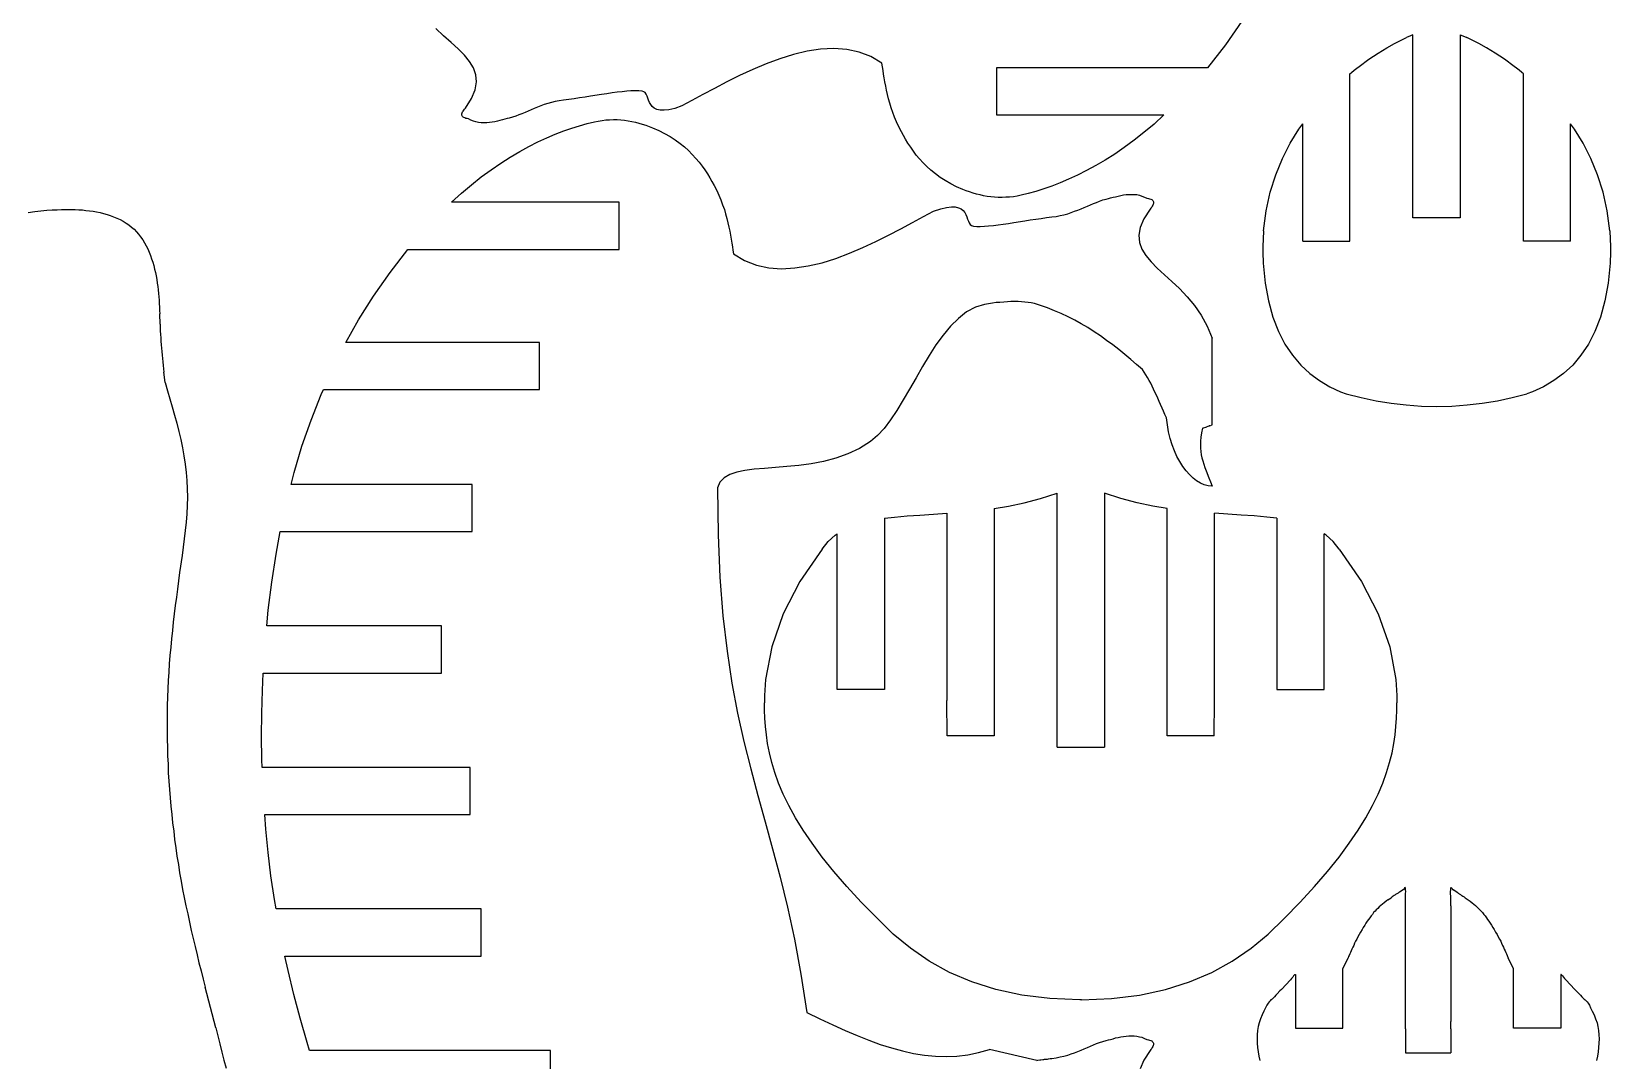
# Model space of a CAD drawing. Header units: inches. Extents: x -115 to 101, y -97 to 101.
# Drawn here: x -0.7 to 99.8, y -36.6 to 28.8 of the extents above; entities that cross this region are included whole.
import ezdxf

# ---------------------------------------------------------------- set-up
doc = ezdxf.new("R2010")
doc.units = ezdxf.units.IN
doc.header["$MEASUREMENT"] = 0

msp = doc.modelspace()

# ---------------------------------------------------------------- linework, layer by layer
for p, q in [((76.31, 29.48), (75.27, 27.99)), ((25.54, 28.56), (25.05, 29.02)), ((26.02, 28.13), (25.54, 28.56)), ((26.46, 27.72), (26.02, 28.13)), ((86.02, 28.06), (86.45, 28.28)), ((86.45, 28.28), (86.79, 28.44)), ((87.05, 28.56), (86.79, 28.44)), ((87.2, 28.62), (87.05, 28.56)), ((87.2, 16.98), (87.2, 28.62)), ((90.21, 28.62), (90.37, 28.56)), ((90.21, 28.62), (90.21, 16.98)), ((90.37, 28.56), (90.62, 28.44)), ((90.97, 28.28), (90.62, 28.44)), ((91.39, 28.06), (90.97, 28.28)), ((26.86, 27.32), (26.46, 27.72)), ((27.19, 26.92), (26.86, 27.32)), ((47.79, 27.36), (46.92, 27.09)), ((48.66, 27.57), (47.79, 27.36)), ((49.52, 27.7), (48.66, 27.57)), ((50.36, 27.75), (49.52, 27.7)), ((51.18, 27.69), (50.36, 27.75)), ((51.97, 27.52), (51.18, 27.69)), ((52.72, 27.23), (51.97, 27.52)), ((53.42, 26.81), (52.72, 27.23)), ((75.27, 27.99), (74.13, 26.52)), ((84.4, 27.06), (84.99, 27.45)), ((84.99, 27.45), (85.53, 27.78)), ((85.53, 27.78), (86.02, 28.06)), ((91.88, 27.78), (91.39, 28.06)), ((92.43, 27.45), (91.88, 27.78)), ((93.02, 27.06), (92.43, 27.45)), ((27.44, 26.51), (27.19, 26.92)), ((27.6, 26.08), (27.44, 26.51)), ((45.2, 26.41), (44.36, 26.03)), ((46.06, 26.77), (45.2, 26.41)), ((46.92, 27.09), (46.06, 26.77)), ((53.46, 26.58), (53.42, 26.81)), ((53.5, 26.35), (53.46, 26.58)), ((53.53, 26.11), (53.5, 26.35)), ((53.57, 25.87), (53.53, 26.11)), ((74.13, 26.52), (60.7, 26.52)), ((60.7, 26.52), (60.7, 23.52)), ((83.19, 26.14), (83.29, 26.22)), ((83.19, 15.5), (83.19, 26.14)), ((83.29, 26.22), (83.46, 26.36)), ((83.46, 26.36), (83.63, 26.5)), ((83.63, 26.5), (83.77, 26.61)), ((83.77, 26.61), (84.4, 27.06)), ((93.64, 26.61), (93.02, 27.06)), ((93.78, 26.5), (93.64, 26.61)), ((93.96, 26.36), (93.78, 26.5)), ((94.12, 26.22), (93.96, 26.36)), ((94.23, 26.14), (94.12, 26.22)), ((94.23, 15.5), (94.23, 26.14)), ((27.32, 24.57), (27.55, 25.12)), ((27.55, 25.12), (27.64, 25.62)), ((27.64, 25.62), (27.6, 26.08)), ((42.77, 25.21), (42.03, 24.82)), ((43.55, 25.62), (42.77, 25.21)), ((44.36, 26.03), (43.55, 25.62)), ((53.61, 25.62), (53.57, 25.87)), ((53.66, 25.36), (53.61, 25.62)), ((53.71, 25.1), (53.66, 25.36)), ((26.93, 23.96), (27.32, 24.57)), ((31.94, 24.18), (31.73, 24.1)), ((32.16, 24.25), (31.94, 24.18)), ((32.4, 24.31), (32.16, 24.25)), ((32.64, 24.37), (32.4, 24.31)), ((32.89, 24.42), (32.64, 24.37)), ((33.16, 24.46), (32.89, 24.42)), ((33.5, 24.5), (33.16, 24.46)), ((33.84, 24.55), (33.5, 24.5)), ((34.19, 24.6), (33.84, 24.55)), ((34.54, 24.65), (34.19, 24.6)), ((34.89, 24.71), (34.54, 24.65)), ((35.59, 24.82), (34.89, 24.71)), ((35.93, 24.87), (35.59, 24.82)), ((36.27, 24.92), (35.93, 24.87)), ((36.59, 24.96), (36.27, 24.92)), ((36.9, 25), (36.59, 24.96)), ((37.19, 25.03), (36.9, 25)), ((37.46, 25.05), (37.19, 25.03)), ((37.72, 25.06), (37.46, 25.05)), ((37.96, 25.06), (37.72, 25.06)), ((38.17, 25.04), (37.96, 25.06)), ((38.28, 25), (38.17, 25.04)), ((38.36, 24.94), (38.28, 25)), ((38.43, 24.84), (38.36, 24.94)), ((38.48, 24.72), (38.43, 24.84)), ((38.53, 24.59), (38.48, 24.72)), ((38.58, 24.45), (38.53, 24.59)), ((38.64, 24.31), (38.58, 24.45)), ((38.72, 24.18), (38.64, 24.31)), ((38.81, 24.05), (38.72, 24.18)), ((41.33, 24.44), (40.69, 24.09)), ((42.03, 24.82), (41.33, 24.44)), ((53.77, 24.83), (53.71, 25.1)), ((53.84, 24.55), (53.77, 24.83)), ((53.92, 24.27), (53.84, 24.55)), ((54.01, 23.98), (53.92, 24.27)), ((26.71, 23.6), (26.73, 23.65)), ((26.71, 23.55), (26.71, 23.6)), ((26.71, 23.5), (26.71, 23.55)), ((26.72, 23.46), (26.71, 23.5)), ((26.74, 23.42), (26.72, 23.46)), ((26.73, 23.65), (26.75, 23.71)), ((26.78, 23.38), (26.74, 23.42)), ((26.75, 23.71), (26.79, 23.77)), ((26.82, 23.35), (26.78, 23.38)), ((26.79, 23.77), (26.82, 23.83)), ((26.82, 23.83), (26.87, 23.89)), ((26.88, 23.33), (26.82, 23.35)), ((26.87, 23.89), (26.93, 23.96)), ((26.95, 23.3), (26.88, 23.33)), ((27.03, 23.29), (26.95, 23.3)), ((27.12, 23.27), (27.03, 23.29)), ((27.28, 23.19), (27.12, 23.27)), ((27.44, 23.12), (27.28, 23.19)), ((27.6, 23.08), (27.44, 23.12)), ((28.96, 23.13), (28.79, 23.09)), ((29.12, 23.16), (28.96, 23.13)), ((29.28, 23.21), (29.12, 23.16)), ((29.43, 23.25), (29.28, 23.21)), ((29.58, 23.29), (29.43, 23.25)), ((29.72, 23.32), (29.58, 23.29)), ((29.92, 23.38), (29.72, 23.32)), ((30.13, 23.45), (29.92, 23.38)), ((30.33, 23.52), (30.13, 23.45)), ((30.52, 23.6), (30.33, 23.52)), ((30.72, 23.68), (30.52, 23.6)), ((30.92, 23.77), (30.72, 23.68)), ((31.11, 23.85), (30.92, 23.77)), ((31.31, 23.94), (31.11, 23.85)), ((31.52, 24.02), (31.31, 23.94)), ((31.73, 24.1), (31.52, 24.02)), ((35.13, 23.08), (35.37, 23.13)), ((35.37, 23.13), (35.62, 23.17)), ((35.62, 23.17), (35.86, 23.2)), ((35.86, 23.2), (36.1, 23.21)), ((36.1, 23.21), (36.34, 23.22)), ((36.34, 23.22), (36.58, 23.22)), ((36.58, 23.22), (36.81, 23.2)), ((36.81, 23.2), (37.05, 23.18)), ((37.05, 23.18), (37.28, 23.15)), ((37.28, 23.15), (37.51, 23.11)), ((37.51, 23.11), (37.74, 23.06)), ((38.94, 23.95), (38.81, 24.05)), ((39.1, 23.87), (38.94, 23.95)), ((39.31, 23.82), (39.1, 23.87)), ((39.56, 23.82), (39.31, 23.82)), ((39.87, 23.85), (39.56, 23.82)), ((40.25, 23.94), (39.87, 23.85)), ((40.69, 24.09), (40.25, 23.94)), ((54.11, 23.68), (54.01, 23.98)), ((54.22, 23.38), (54.11, 23.68)), ((54.35, 23.08), (54.22, 23.38)), ((60.7, 23.52), (71.36, 23.52)), ((71.36, 23.52), (70.73, 22.94)), ((27.77, 23.04), (27.6, 23.08)), ((27.94, 23.02), (27.77, 23.04)), ((28.11, 23.02), (27.94, 23.02)), ((28.28, 23.02), (28.11, 23.02)), ((28.45, 23.04), (28.28, 23.02)), ((28.62, 23.06), (28.45, 23.04)), ((28.79, 23.09), (28.62, 23.06)), ((32.1, 22.06), (32.64, 22.29)), ((32.64, 22.29), (33.18, 22.5)), ((33.18, 22.5), (33.69, 22.68)), ((33.69, 22.68), (34.19, 22.83)), ((34.19, 22.83), (34.67, 22.97)), ((34.67, 22.97), (35.13, 23.08)), ((37.74, 23.06), (37.96, 23)), ((37.96, 23), (38.18, 22.94)), ((38.18, 22.94), (38.4, 22.87)), ((38.4, 22.87), (38.61, 22.79)), ((38.61, 22.79), (38.83, 22.71)), ((38.83, 22.71), (39.23, 22.53)), ((39.23, 22.53), (39.6, 22.35)), ((39.6, 22.35), (39.95, 22.15)), ((39.95, 22.15), (40.27, 21.93)), ((54.5, 22.77), (54.35, 23.08)), ((54.66, 22.45), (54.5, 22.77)), ((54.79, 22.21), (54.66, 22.45)), ((54.93, 21.97), (54.79, 22.21)), ((70.09, 22.41), (69.47, 21.91)), ((70.73, 22.94), (70.09, 22.41)), ((79.39, 21.72), (79.94, 22.62)), ((79.94, 22.62), (80.19, 22.96)), ((80.19, 15.5), (80.19, 22.96)), ((97.23, 15.5), (97.23, 22.96)), ((97.47, 22.62), (97.23, 22.96)), ((98.02, 21.72), (97.47, 22.62)), ((29.78, 20.84), (30.38, 21.19)), ((30.38, 21.19), (30.96, 21.51)), ((30.96, 21.51), (31.54, 21.8)), ((31.54, 21.8), (32.1, 22.06)), ((40.27, 21.93), (40.58, 21.71)), ((40.58, 21.71), (40.86, 21.49)), ((40.86, 21.49), (41.12, 21.25)), ((41.12, 21.25), (41.36, 21.01)), ((55.08, 21.72), (54.93, 21.97)), ((55.25, 21.47), (55.08, 21.72)), ((55.42, 21.22), (55.25, 21.47)), ((55.61, 20.97), (55.42, 21.22)), ((68.84, 21.45), (68.23, 21.03)), ((69.47, 21.91), (68.84, 21.45)), ((78.9, 20.75), (79.39, 21.72)), ((98.52, 20.75), (98.02, 21.72)), ((28.56, 20.03), (29.17, 20.46)), ((29.17, 20.46), (29.78, 20.84)), ((41.36, 21.01), (41.58, 20.76)), ((41.58, 20.76), (41.79, 20.52)), ((41.79, 20.52), (41.98, 20.27)), ((41.98, 20.27), (42.16, 20.02)), ((55.82, 20.72), (55.61, 20.97)), ((56.04, 20.48), (55.82, 20.72)), ((56.28, 20.24), (56.04, 20.48)), ((56.54, 20), (56.28, 20.24)), ((67.03, 20.3), (66.44, 19.98)), ((67.62, 20.65), (67.03, 20.3)), ((68.23, 21.03), (67.62, 20.65)), ((78.47, 19.71), (78.9, 20.75)), ((98.94, 19.71), (98.52, 20.75)), ((26.68, 18.55), (27.31, 19.08)), ((27.31, 19.08), (27.94, 19.58)), ((27.94, 19.58), (28.56, 20.03)), ((42.16, 20.02), (42.32, 19.77)), ((42.32, 19.77), (42.47, 19.52)), ((42.47, 19.52), (42.61, 19.28)), ((42.61, 19.28), (42.74, 19.04)), ((56.82, 19.77), (56.54, 20)), ((57.13, 19.55), (56.82, 19.77)), ((57.45, 19.34), (57.13, 19.55)), ((57.8, 19.14), (57.45, 19.34)), ((58.17, 18.95), (57.8, 19.14)), ((64.76, 19.2), (64.23, 18.99)), ((65.3, 19.43), (64.76, 19.2)), ((65.87, 19.69), (65.3, 19.43)), ((66.44, 19.98), (65.87, 19.69)), ((78.12, 18.6), (78.47, 19.71)), ((99.3, 18.6), (98.94, 19.71)), ((26.04, 17.97), (26.68, 18.55)), ((42.74, 19.04), (42.91, 18.72)), ((42.91, 18.72), (43.05, 18.41)), ((43.05, 18.41), (43.18, 18.11)), ((43.18, 18.11), (43.29, 17.81)), ((58.57, 18.78), (58.17, 18.95)), ((58.79, 18.7), (58.57, 18.78)), ((59, 18.62), (58.79, 18.7)), ((59.22, 18.55), (59, 18.62)), ((59.44, 18.49), (59.22, 18.55)), ((59.67, 18.43), (59.44, 18.49)), ((59.89, 18.38), (59.67, 18.43)), ((60.12, 18.34), (59.89, 18.38)), ((60.35, 18.31), (60.12, 18.34)), ((60.59, 18.29), (60.35, 18.31)), ((60.82, 18.27), (60.59, 18.29)), ((61.06, 18.27), (60.82, 18.27)), ((61.3, 18.28), (61.06, 18.27)), ((61.54, 18.29), (61.3, 18.28)), ((61.79, 18.32), (61.54, 18.29)), ((62.03, 18.36), (61.79, 18.32)), ((62.27, 18.41), (62.03, 18.36)), ((62.73, 18.52), (62.27, 18.41)), ((63.21, 18.66), (62.73, 18.52)), ((63.71, 18.81), (63.21, 18.66)), ((64.23, 18.99), (63.71, 18.81)), ((67.27, 18.04), (67.48, 18.11)), ((67.48, 18.11), (67.69, 18.17)), ((67.69, 18.17), (67.83, 18.2)), ((67.83, 18.2), (67.97, 18.24)), ((67.97, 18.24), (68.13, 18.28)), ((68.13, 18.28), (68.28, 18.32)), ((68.28, 18.32), (68.45, 18.36)), ((68.45, 18.36), (68.61, 18.4)), ((68.61, 18.4), (68.78, 18.43)), ((68.78, 18.43), (68.95, 18.45)), ((68.95, 18.45), (69.12, 18.46)), ((69.12, 18.46), (69.3, 18.47)), ((69.3, 18.47), (69.47, 18.46)), ((69.47, 18.46), (69.64, 18.45)), ((69.64, 18.45), (69.8, 18.41)), ((69.8, 18.41), (69.96, 18.36)), ((69.96, 18.36), (70.12, 18.3)), ((70.12, 18.3), (70.28, 18.22)), ((70.28, 18.22), (70.37, 18.2)), ((70.37, 18.2), (70.45, 18.19)), ((70.45, 18.19), (70.52, 18.16)), ((70.52, 18.16), (70.58, 18.14)), ((70.58, 18.14), (70.62, 18.11)), ((70.62, 18.11), (70.66, 18.07)), ((77.86, 17.41), (78.12, 18.6)), ((99.56, 17.41), (99.3, 18.6)), ((-0.89, 17.31), (-0.47, 17.38)), ((-0.47, 17.38), (-0.08, 17.42)), ((-0.08, 17.42), (0.3, 17.46)), ((0.3, 17.46), (0.64, 17.48)), ((0.64, 17.48), (0.96, 17.49)), ((0.96, 17.49), (1.23, 17.5)), ((1.23, 17.5), (1.44, 17.5)), ((1.44, 17.5), (1.47, 17.5)), ((1.47, 17.5), (1.66, 17.5)), ((1.66, 17.5), (1.88, 17.51)), ((1.88, 17.51), (2.11, 17.5)), ((2.11, 17.5), (2.33, 17.49)), ((2.33, 17.49), (2.56, 17.48)), ((2.56, 17.48), (2.79, 17.45)), ((2.79, 17.45), (3.01, 17.43)), ((3.01, 17.43), (3.24, 17.39)), ((3.24, 17.39), (3.46, 17.35)), ((3.46, 17.35), (3.69, 17.31)), ((3.69, 17.31), (3.91, 17.25)), ((3.91, 17.25), (4.13, 17.19)), ((4.13, 17.19), (4.34, 17.12)), ((4.34, 17.12), (4.55, 17.04)), ((36.7, 17.97), (26.04, 17.97)), ((36.7, 14.97), (36.7, 17.97)), ((43.29, 17.81), (43.4, 17.51)), ((43.4, 17.51), (43.48, 17.22)), ((43.48, 17.22), (43.56, 16.94)), ((56.07, 17.05), (56.71, 17.4)), ((56.71, 17.4), (57.16, 17.54)), ((57.16, 17.54), (57.53, 17.63)), ((57.53, 17.63), (57.84, 17.67)), ((57.84, 17.67), (58.09, 17.67)), ((58.09, 17.67), (58.3, 17.62)), ((58.3, 17.62), (58.46, 17.54)), ((58.46, 17.54), (58.59, 17.44)), ((58.59, 17.44), (58.69, 17.31)), ((58.69, 17.31), (58.76, 17.18)), ((58.76, 17.18), (58.82, 17.04)), ((64.51, 17.07), (64.76, 17.12)), ((64.76, 17.12), (65, 17.17)), ((65, 17.17), (65.24, 17.24)), ((65.24, 17.24), (65.46, 17.31)), ((65.46, 17.31), (65.68, 17.39)), ((65.68, 17.39), (65.89, 17.47)), ((65.89, 17.47), (66.09, 17.55)), ((66.09, 17.55), (66.29, 17.64)), ((66.29, 17.64), (66.49, 17.72)), ((66.49, 17.72), (66.68, 17.81)), ((66.68, 17.81), (66.88, 17.89)), ((66.88, 17.89), (67.07, 17.96)), ((67.07, 17.96), (67.27, 18.04)), ((70.48, 17.53), (70.08, 16.92)), ((70.53, 17.59), (70.48, 17.53)), ((70.58, 17.66), (70.53, 17.59)), ((70.62, 17.72), (70.58, 17.66)), ((70.65, 17.78), (70.62, 17.72)), ((70.67, 17.84), (70.65, 17.78)), ((70.66, 18.07), (70.68, 18.03)), ((70.69, 17.89), (70.67, 17.84)), ((70.68, 18.03), (70.69, 17.99)), ((70.69, 17.99), (70.7, 17.94)), ((70.7, 17.94), (70.69, 17.89)), ((77.69, 16.15), (77.86, 17.41)), ((99.72, 16.15), (99.56, 17.41)), ((4.55, 17.04), (4.76, 16.95)), ((4.76, 16.95), (4.96, 16.86)), ((4.96, 16.86), (5.15, 16.76)), ((5.15, 16.76), (5.34, 16.64)), ((5.34, 16.64), (5.51, 16.52)), ((5.51, 16.52), (5.68, 16.39)), ((5.68, 16.39), (5.85, 16.25)), ((5.85, 16.25), (6, 16.09)), ((6, 16.09), (6.14, 15.93)), ((43.56, 16.94), (43.63, 16.66)), ((43.63, 16.66), (43.69, 16.39)), ((43.69, 16.39), (43.74, 16.13)), ((43.74, 16.13), (43.79, 15.87)), ((53.85, 15.87), (54.63, 16.27)), ((54.63, 16.27), (55.37, 16.67)), ((55.37, 16.67), (56.07, 17.05)), ((58.82, 17.04), (58.87, 16.9)), ((58.87, 16.9), (58.92, 16.77)), ((58.92, 16.77), (58.97, 16.65)), ((58.97, 16.65), (59.04, 16.55)), ((59.04, 16.55), (59.13, 16.48)), ((59.13, 16.48), (59.24, 16.45)), ((59.24, 16.45), (59.45, 16.43)), ((59.45, 16.43), (59.68, 16.43)), ((59.68, 16.43), (59.94, 16.44)), ((59.94, 16.44), (60.21, 16.46)), ((60.21, 16.46), (60.51, 16.49)), ((60.51, 16.49), (60.82, 16.53)), ((60.82, 16.53), (61.14, 16.57)), ((61.14, 16.57), (61.47, 16.62)), ((61.47, 16.62), (61.81, 16.67)), ((61.81, 16.67), (62.51, 16.78)), ((62.51, 16.78), (62.86, 16.84)), ((62.86, 16.84), (63.21, 16.89)), ((63.21, 16.89), (63.56, 16.94)), ((63.56, 16.94), (63.9, 16.99)), ((63.9, 16.99), (64.24, 17.03)), ((64.24, 17.03), (64.51, 17.07)), ((69.85, 16.37), (69.76, 15.87)), ((70.08, 16.92), (69.85, 16.37)), ((77.69, 16.15), (77.67, 15.62)), ((90.21, 16.98), (87.2, 16.98)), ((99.72, 16.15), (99.75, 15.62)), ((6.14, 15.93), (6.27, 15.76)), ((6.27, 15.76), (6.4, 15.58)), ((6.4, 15.58), (6.51, 15.39)), ((6.51, 15.39), (6.62, 15.2)), ((6.62, 15.2), (6.72, 15)), ((43.79, 15.87), (43.83, 15.62)), ((43.83, 15.62), (43.87, 15.37)), ((43.87, 15.37), (43.91, 15.14)), ((43.91, 15.14), (43.94, 14.91)), ((51.35, 14.72), (52.2, 15.08)), ((52.2, 15.08), (53.04, 15.46)), ((53.04, 15.46), (53.85, 15.87)), ((69.76, 15.87), (69.8, 15.41)), ((69.8, 15.41), (69.96, 14.98)), ((77.66, 15.17), (77.65, 14.8)), ((77.67, 15.62), (77.66, 15.17)), ((80.19, 15.5), (83.19, 15.5)), ((97.23, 15.5), (94.23, 15.5)), ((99.75, 15.62), (99.76, 15.17)), ((99.76, 15.17), (99.76, 14.8)), ((6.72, 15), (6.81, 14.8)), ((6.81, 14.8), (6.89, 14.59)), ((6.89, 14.59), (6.97, 14.37)), ((6.97, 14.37), (7.04, 14.16)), ((7.04, 14.16), (7.1, 13.94)), ((22.14, 13.5), (23.27, 14.97)), ((23.27, 14.97), (36.7, 14.97)), ((43.94, 14.91), (43.98, 14.68)), ((43.98, 14.68), (44.69, 14.26)), ((44.69, 14.26), (45.44, 13.97)), ((48.74, 13.92), (49.61, 14.12)), ((49.61, 14.12), (50.48, 14.39)), ((50.48, 14.39), (51.35, 14.72)), ((69.96, 14.98), (70.21, 14.57)), ((70.21, 14.57), (70.55, 14.17)), ((70.55, 14.17), (70.94, 13.77)), ((77.65, 14.8), (77.68, 14.1)), ((77.68, 14.1), (77.8, 12.83)), ((99.74, 14.1), (99.61, 12.83)), ((99.76, 14.8), (99.74, 14.1)), ((7.1, 13.94), (7.16, 13.72)), ((7.16, 13.72), (7.21, 13.5)), ((7.21, 13.5), (7.25, 13.28)), ((7.25, 13.28), (7.29, 13.05)), ((21.09, 12), (22.14, 13.5)), ((45.44, 13.97), (46.22, 13.8)), ((46.22, 13.8), (47.04, 13.74)), ((47.04, 13.74), (47.88, 13.79)), ((47.88, 13.79), (48.74, 13.92)), ((70.94, 13.77), (71.39, 13.36)), ((71.39, 13.36), (71.86, 12.93)), ((7.29, 13.05), (7.33, 12.83)), ((7.33, 12.83), (7.36, 12.61)), ((7.36, 12.61), (7.38, 12.39)), ((7.38, 12.39), (7.41, 12.17)), ((7.41, 12.17), (7.42, 11.96)), ((71.86, 12.93), (72.35, 12.47)), ((72.35, 12.47), (72.83, 11.96)), ((77.8, 12.83), (78.01, 11.69)), ((99.61, 12.83), (99.4, 11.69)), ((7.42, 11.96), (7.44, 11.74)), ((7.44, 11.74), (7.45, 11.52)), ((7.45, 11.52), (7.47, 11.3)), ((7.47, 11.3), (7.47, 11.08)), ((7.47, 11.08), (7.48, 10.86)), ((20.13, 10.48), (21.09, 12)), ((59.37, 11.29), (58.81, 10.99)), ((59.95, 11.47), (59.37, 11.29)), ((60.2, 11.51), (59.95, 11.47)), ((60.45, 11.54), (60.2, 11.51)), ((60.69, 11.58), (60.45, 11.54)), ((60.93, 11.6), (60.69, 11.58)), ((61.17, 11.62), (60.93, 11.6)), ((61.4, 11.64), (61.17, 11.62)), ((61.63, 11.65), (61.4, 11.64)), ((61.86, 11.65), (61.63, 11.65)), ((62.08, 11.65), (61.86, 11.65)), ((62.3, 11.64), (62.08, 11.65)), ((62.51, 11.62), (62.3, 11.64)), ((62.72, 11.6), (62.51, 11.62)), ((62.92, 11.56), (62.72, 11.6)), ((63.12, 11.52), (62.92, 11.56)), ((63.31, 11.46), (63.12, 11.52)), ((63.5, 11.4), (63.31, 11.46)), ((63.95, 11.24), (63.5, 11.4)), ((64.4, 11.07), (63.95, 11.24)), ((64.83, 10.88), (64.4, 11.07)), ((72.83, 11.96), (73.3, 11.4)), ((73.3, 11.4), (73.73, 10.79)), ((78.01, 11.69), (78.29, 10.66)), ((99.4, 11.69), (99.12, 10.66)), ((7.51, 10.21), (7.48, 10.86)), ((7.51, 10.21), (7.51, 9.99)), ((19.33, 9.05), (20.13, 10.48)), ((57.79, 10.09), (57.32, 9.52)), ((58.29, 10.58), (57.79, 10.09)), ((58.81, 10.99), (58.29, 10.58)), ((65.26, 10.68), (64.83, 10.88)), ((65.69, 10.46), (65.26, 10.68)), ((66.1, 10.23), (65.69, 10.46)), ((66.51, 9.99), (66.1, 10.23)), ((73.73, 10.79), (74.11, 10.09)), ((74.11, 10.09), (74.42, 9.32)), ((78.29, 10.66), (78.64, 9.75)), ((99.12, 10.66), (98.77, 9.75)), ((7.51, 9.99), (7.52, 9.78)), ((7.52, 9.78), (7.53, 9.56)), ((7.53, 9.56), (7.55, 9.34)), ((7.55, 9.34), (7.56, 9.12)), ((7.56, 9.12), (7.58, 8.9)), ((31.65, 9.05), (19.33, 9.05)), ((31.65, 6.05), (31.65, 9.05)), ((57.32, 9.52), (56.86, 8.89)), ((66.92, 9.73), (66.51, 9.99)), ((67.32, 9.46), (66.92, 9.73)), ((67.71, 9.18), (67.32, 9.46)), ((68.1, 8.9), (67.71, 9.18)), ((74.42, 3.8), (74.42, 9.32)), ((78.64, 9.75), (79.06, 8.94)), ((98.77, 9.75), (98.36, 8.94)), ((7.58, 8.9), (7.59, 8.69)), ((7.59, 8.69), (7.61, 8.47)), ((7.61, 8.47), (7.63, 8.25)), ((7.63, 8.25), (7.65, 8.03)), ((56.42, 8.21), (56, 7.51)), ((56.86, 8.89), (56.42, 8.21)), ((68.49, 8.6), (68.1, 8.9)), ((68.87, 8.29), (68.49, 8.6)), ((69.25, 7.97), (68.87, 8.29)), ((79.06, 8.94), (79.53, 8.23)), ((79.53, 8.23), (80.06, 7.61)), ((97.88, 8.23), (97.36, 7.61)), ((98.36, 8.94), (97.88, 8.23)), ((7.65, 8.03), (7.68, 7.81)), ((7.68, 7.81), (7.7, 7.59)), ((7.7, 7.59), (7.72, 7.38)), ((7.72, 7.38), (7.74, 7.16)), ((7.82, 6.5), (7.74, 7.16)), ((56, 7.51), (55.59, 6.8)), ((69.62, 7.65), (69.25, 7.97)), ((69.99, 7.32), (69.62, 7.65)), ((70.1, 7.15), (69.99, 7.32)), ((70.21, 6.98), (70.1, 7.15)), ((80.06, 7.61), (80.64, 7.08)), ((80.64, 7.08), (81.25, 6.62)), ((96.78, 7.08), (96.16, 6.62)), ((97.36, 7.61), (96.78, 7.08)), ((7.82, 6.5), (7.97, 5.98)), ((17.75, 5.74), (17.89, 6.05)), ((17.89, 6.05), (31.65, 6.05)), ((55.18, 6.08), (54.78, 5.39)), ((55.59, 6.8), (55.18, 6.08)), ((70.32, 6.81), (70.21, 6.98)), ((70.42, 6.63), (70.32, 6.81)), ((70.52, 6.45), (70.42, 6.63)), ((70.61, 6.27), (70.52, 6.45)), ((70.7, 6.08), (70.61, 6.27)), ((70.79, 5.89), (70.7, 6.08)), ((81.25, 6.62), (81.91, 6.23)), ((81.91, 6.23), (82.6, 5.91)), ((95.5, 6.23), (94.81, 5.91)), ((96.16, 6.62), (95.5, 6.23)), ((7.97, 5.98), (8.13, 5.47)), ((8.13, 5.47), (8.28, 4.95)), ((17.11, 4.1), (17.75, 5.74)), ((54.78, 5.39), (54.37, 4.73)), ((70.88, 5.7), (70.79, 5.89)), ((70.97, 5.5), (70.88, 5.7)), ((71.06, 5.3), (70.97, 5.5)), ((71.33, 4.68), (71.06, 5.3)), ((82.6, 5.91), (82.96, 5.78)), ((82.96, 5.78), (83.9, 5.54)), ((83.9, 5.54), (84.85, 5.34)), ((84.85, 5.34), (85.81, 5.18)), ((85.81, 5.18), (86.77, 5.07)), ((86.77, 5.07), (87.74, 5)), ((89.68, 5), (90.65, 5.07)), ((90.65, 5.07), (91.61, 5.18)), ((91.61, 5.18), (92.57, 5.34)), ((92.57, 5.34), (93.52, 5.54)), ((93.52, 5.54), (94.45, 5.78)), ((94.81, 5.91), (94.45, 5.78)), ((8.28, 4.95), (8.43, 4.43)), ((8.43, 4.43), (8.57, 3.91)), ((16.53, 2.45), (17.11, 4.1)), ((53.97, 4.12), (53.56, 3.58)), ((54.37, 4.73), (53.97, 4.12)), ((71.42, 4.47), (71.33, 4.68)), ((71.52, 4.26), (71.42, 4.47)), ((71.58, 3.8), (71.52, 4.26)), ((87.74, 5), (88.71, 4.98)), ((88.71, 4.98), (89.68, 5)), ((8.57, 3.91), (8.7, 3.39)), ((8.7, 3.39), (8.82, 2.87)), ((53.14, 3.12), (52.7, 2.75)), ((53.56, 3.58), (53.14, 3.12)), ((71.66, 3.36), (71.58, 3.8)), ((71.76, 2.94), (71.66, 3.36)), ((73.71, 3.03), (73.69, 2.78)), ((73.76, 3.3), (73.71, 3.03)), ((73.82, 3.6), (73.76, 3.3)), ((73.82, 3.6), (74.08, 3.69)), ((74.12, 3.7), (74.08, 3.69)), ((74.12, 3.7), (74.23, 3.74)), ((74.27, 3.75), (74.23, 3.74)), ((74.27, 3.75), (74.38, 3.79)), ((74.42, 3.8), (74.38, 3.79)), ((8.82, 2.87), (8.93, 2.35)), ((8.93, 2.35), (9.02, 1.83)), ((16.03, 0.77), (16.53, 2.45)), ((51.99, 2.31), (51.25, 1.96)), ((52.7, 2.75), (51.99, 2.31)), ((71.89, 2.54), (71.76, 2.94)), ((72.03, 2.16), (71.89, 2.54)), ((72.19, 1.8), (72.03, 2.16)), ((73.69, 2.78), (73.68, 2.55)), ((73.68, 2.55), (73.68, 2.32)), ((73.68, 2.32), (73.7, 2.11)), ((73.7, 2.11), (73.73, 1.91)), ((9.02, 1.83), (9.1, 1.31)), ((9.1, 1.31), (9.17, 0.78)), ((45.95, 1.04), (45.3, 0.98)), ((46.65, 1.09), (45.95, 1.04)), ((47.38, 1.15), (46.65, 1.09)), ((48.14, 1.23), (47.38, 1.15)), ((48.92, 1.33), (48.14, 1.23)), ((49.7, 1.48), (48.92, 1.33)), ((50.48, 1.69), (49.7, 1.48)), ((51.25, 1.96), (50.48, 1.69)), ((72.37, 1.47), (72.19, 1.8)), ((72.56, 1.16), (72.37, 1.47)), ((72.77, 0.88), (72.56, 1.16)), ((73.73, 1.91), (73.77, 1.71)), ((73.77, 1.71), (73.83, 1.51)), ((73.83, 1.51), (73.89, 1.31)), ((73.89, 1.31), (73.96, 1.1)), ((73.96, 1.1), (74.04, 0.89)), ((9.17, 0.78), (9.21, 0.26)), ((9.21, 0.26), (9.23, -0.27)), ((15.84, 0.02), (16.03, 0.77)), ((27.36, 0.02), (15.84, 0.02)), ((27.36, -2.98), (27.36, 0.02)), ((43.12, 0.16), (42.96, -0.19)), ((43.38, 0.44), (43.12, 0.16)), ((43.74, 0.64), (43.38, 0.44)), ((44.19, 0.79), (43.74, 0.64)), ((44.71, 0.9), (44.19, 0.79)), ((45.3, 0.98), (44.71, 0.9)), ((72.99, 0.64), (72.77, 0.88)), ((73.21, 0.42), (72.99, 0.64)), ((73.44, 0.24), (73.21, 0.42)), ((73.68, 0.1), (73.44, 0.24)), ((73.92, 0), (73.68, 0.1)), ((74.04, 0.89), (74.22, 0.43)), ((74.22, 0.43), (74.32, 0.18)), ((74.32, 0.18), (74.42, -0.09)), ((9.23, -0.27), (9.24, -0.8)), ((9.24, -0.8), (9.23, -1.32)), ((42.96, -0.19), (43, -3.18)), ((62.48, -1.15), (63.51, -0.87)), ((63.51, -0.87), (64.56, -0.53)), ((64.56, -16.69), (64.56, -0.53)), ((68.61, -0.87), (67.57, -0.53)), ((67.57, -0.53), (67.57, -16.69)), ((69.65, -1.15), (68.61, -0.87)), ((74.17, -0.07), (73.92, 0)), ((74.42, -0.09), (74.17, -0.07)), ((9.2, -1.85), (9.16, -2.39)), ((9.23, -1.32), (9.2, -1.85)), ((54.22, -2.06), (55.02, -1.99)), ((55.02, -1.99), (55.84, -1.93)), ((55.84, -1.93), (56.71, -1.88)), ((56.71, -1.88), (57.56, -1.82)), ((57.56, -1.82), (57.56, -13.73)), ((60.56, -1.51), (61.47, -1.36)), ((60.56, -1.51), (60.56, -15.97)), ((61.47, -1.36), (62.48, -1.15)), ((70.66, -1.36), (69.65, -1.15)), ((71.57, -1.51), (70.66, -1.36)), ((71.57, -15.97), (71.57, -1.51)), ((75.42, -1.88), (74.57, -1.82)), ((74.57, -13.73), (74.57, -1.82)), ((76.28, -1.93), (75.42, -1.88)), ((77.11, -1.99), (76.28, -1.93)), ((77.91, -2.06), (77.11, -1.99)), ((9.1, -2.92), (9.04, -3.45)), ((9.16, -2.39), (9.1, -2.92)), ((14.88, -4.42), (15.15, -2.98)), ((15.15, -2.98), (27.36, -2.98)), ((53.58, -2.13), (54.22, -2.06)), ((53.58, -2.13), (53.58, -13.03)), ((78.55, -2.13), (77.91, -2.06)), ((78.55, -2.13), (78.55, -13.03)), ((8.97, -3.98), (8.9, -4.51)), ((9.04, -3.45), (8.97, -3.98)), ((43, -3.18), (43.12, -5.89)), ((49.62, -4.1), (50, -3.62)), ((50, -3.62), (50.44, -3.22)), ((50.44, -3.22), (50.58, -3.13)), ((50.58, -13.03), (50.58, -3.13)), ((81.55, -13.03), (81.55, -3.13)), ((81.69, -3.22), (81.55, -3.13)), ((82.13, -3.62), (81.69, -3.22)), ((82.51, -4.1), (82.13, -3.62)), ((8.9, -4.51), (8.75, -5.58)), ((14.61, -6.19), (14.88, -4.42)), ((49.62, -4.1), (48.2, -6.15)), ((82.51, -4.1), (83.93, -6.15)), ((8.75, -5.58), (8.68, -6.11)), ((43.12, -5.89), (43.31, -8.34)), ((8.61, -6.64), (8.54, -7.16)), ((8.68, -6.11), (8.61, -6.64)), ((14.39, -7.98), (14.61, -6.19)), ((48.2, -6.15), (47.14, -8.22)), ((83.93, -6.15), (84.99, -8.22)), ((8.47, -7.69), (8.41, -8.22)), ((8.54, -7.16), (8.47, -7.69)), ((14.29, -8.98), (14.39, -7.98)), ((8.34, -8.75), (8.29, -9.28)), ((8.41, -8.22), (8.34, -8.75)), ((25.41, -8.98), (14.29, -8.98)), ((25.41, -11.98), (25.41, -8.98)), ((43.31, -8.34), (43.57, -10.58)), ((47.14, -8.22), (46.41, -10.31)), ((84.99, -8.22), (85.72, -10.31)), ((8.23, -9.81), (8.18, -10.34)), ((8.29, -9.28), (8.23, -9.81)), ((8.13, -10.87), (8.09, -11.4)), ((8.18, -10.34), (8.13, -10.87)), ((43.57, -10.58), (43.88, -12.63)), ((46.41, -10.31), (46.01, -12.38)), ((85.72, -10.31), (86.12, -12.38)), ((8.06, -11.93), (8.02, -12.46)), ((8.09, -11.4), (8.06, -11.93)), ((14.01, -13.08), (14.07, -11.98)), ((14.07, -11.98), (25.41, -11.98)), ((8, -12.99), (7.98, -13.52)), ((8.02, -12.46), (8, -12.99)), ((43.88, -12.63), (44.24, -14.54)), ((46.01, -12.38), (45.96, -13.41)), ((53.58, -13.03), (50.58, -13.03)), ((78.55, -13.03), (81.55, -13.03)), ((86.12, -12.38), (86.17, -13.41)), ((7.96, -14.05), (7.95, -14.58)), ((7.98, -13.52), (7.96, -14.05)), ((13.97, -14.54), (14.01, -13.08)), ((45.96, -13.41), (45.96, -13.87)), ((45.96, -14.35), (45.96, -13.87)), ((57.57, -15.97), (57.56, -13.73)), ((74.56, -15.97), (74.57, -13.73)), ((86.17, -13.41), (86.17, -13.87)), ((86.17, -14.35), (86.17, -13.87)), ((7.95, -14.58), (7.95, -15.12)), ((13.96, -16.01), (13.97, -14.54)), ((44.24, -14.54), (44.64, -16.34)), ((45.98, -14.85), (45.96, -14.35)), ((46.01, -15.37), (45.98, -14.85)), ((86.12, -15.37), (86.15, -14.85)), ((86.15, -14.85), (86.17, -14.35)), ((7.95, -15.12), (7.95, -15.65)), ((7.95, -15.65), (7.96, -16.18)), ((13.98, -17.47), (13.96, -16.01)), ((46.07, -15.91), (46.01, -15.37)), ((46.15, -16.47), (46.07, -15.91)), ((60.56, -15.97), (57.57, -15.97)), ((74.56, -15.97), (71.57, -15.97)), ((85.98, -16.47), (86.06, -15.91)), ((86.06, -15.91), (86.12, -15.37)), ((7.96, -16.18), (7.97, -16.72)), ((7.97, -16.72), (7.98, -17.25)), ((44.64, -16.34), (45.08, -18.07)), ((46.26, -17.06), (46.15, -16.47)), ((46.42, -17.67), (46.26, -17.06)), ((64.56, -16.69), (67.57, -16.69)), ((85.71, -17.67), (85.87, -17.06)), ((85.87, -17.06), (85.98, -16.47)), ((7.98, -17.25), (8.01, -17.78)), ((8.01, -17.78), (8.03, -18.32)), ((14, -17.98), (13.98, -17.47)), ((27.24, -17.98), (14, -17.98)), ((27.24, -20.98), (27.24, -17.98)), ((45.08, -18.07), (45.53, -19.76)), ((46.61, -18.31), (46.42, -17.67)), ((85.52, -18.31), (85.71, -17.67)), ((8.03, -18.32), (8.07, -18.85)), ((8.07, -18.85), (8.1, -19.38)), ((46.85, -18.98), (46.61, -18.31)), ((47.15, -19.68), (46.85, -18.98)), ((84.98, -19.68), (85.28, -18.98)), ((85.28, -18.98), (85.52, -18.31)), ((8.1, -19.38), (8.15, -19.92)), ((8.15, -19.92), (8.19, -20.45)), ((45.53, -19.76), (46, -21.44)), ((47.51, -20.41), (47.15, -19.68)), ((84.62, -20.41), (84.98, -19.68)), ((8.19, -20.45), (8.25, -20.98)), ((8.25, -20.98), (8.3, -21.51)), ((14.23, -21.9), (14.16, -20.98)), ((14.16, -20.98), (27.24, -20.98)), ((47.93, -21.18), (47.51, -20.41)), ((84.2, -21.18), (84.62, -20.41)), ((8.3, -21.51), (8.37, -22.04)), ((8.37, -22.04), (8.43, -22.57)), ((14.38, -23.39), (14.23, -21.9)), ((46, -21.44), (46.47, -23.17)), ((48.42, -21.98), (47.93, -21.18)), ((48.98, -22.81), (48.42, -21.98)), ((83.15, -22.81), (83.71, -21.98)), ((83.71, -21.98), (84.2, -21.18)), ((8.43, -22.57), (8.51, -23.1)), ((49.63, -23.69), (48.98, -22.81)), ((82.5, -23.69), (83.15, -22.81)), ((8.51, -23.1), (8.58, -23.63)), ((8.58, -23.63), (8.67, -24.16)), ((14.56, -24.88), (14.38, -23.39)), ((46.47, -23.17), (46.95, -24.96)), ((50.36, -24.6), (49.63, -23.69)), ((81.77, -24.6), (82.5, -23.69)), ((8.67, -24.16), (8.75, -24.69)), ((8.75, -24.69), (8.84, -25.21)), ((14.78, -26.38), (14.56, -24.88)), ((46.95, -24.96), (47.41, -26.87)), ((51.18, -25.55), (50.36, -24.6)), ((80.94, -25.55), (81.77, -24.6)), ((8.84, -25.21), (8.94, -25.74)), ((8.94, -25.74), (9.04, -26.26)), ((52.11, -26.55), (51.18, -25.55)), ((80.02, -26.55), (80.94, -25.55)), ((86.05, -26.1), (86, -26.13)), ((86.1, -26.07), (86.05, -26.1)), ((86.14, -26.05), (86.1, -26.07)), ((86.18, -26.02), (86.14, -26.05)), ((86.22, -26), (86.18, -26.02)), ((86.25, -25.98), (86.22, -26)), ((86.25, -25.98), (86.31, -25.94)), ((86.34, -25.92), (86.31, -25.94)), ((86.58, -25.77), (86.34, -25.92)), ((86.61, -25.74), (86.58, -25.77)), ((86.64, -25.69), (86.61, -25.74)), ((86.67, -25.65), (86.64, -25.69)), ((86.71, -25.62), (86.67, -25.65)), ((86.72, -25.68), (86.71, -25.62)), ((86.73, -25.76), (86.72, -25.68)), ((86.74, -25.87), (86.73, -25.76)), ((86.73, -26), (86.74, -25.87)), ((86.73, -26.19), (86.73, -26)), ((89.59, -25.87), (89.6, -25.76)), ((89.59, -26), (89.59, -25.87)), ((89.6, -26.19), (89.59, -26)), ((89.6, -25.76), (89.61, -25.68)), ((89.61, -25.68), (89.62, -25.62)), ((89.62, -25.62), (89.66, -25.65)), ((89.66, -25.65), (89.69, -25.69)), ((89.69, -25.69), (89.72, -25.74)), ((89.72, -25.74), (89.75, -25.77)), ((89.99, -25.92), (89.75, -25.77)), ((89.99, -25.92), (90.02, -25.94)), ((90.08, -25.98), (90.02, -25.94)), ((90.08, -25.98), (90.11, -26)), ((90.11, -26), (90.14, -26.02)), ((90.14, -26.02), (90.18, -26.05)), ((90.18, -26.05), (90.23, -26.07)), ((90.23, -26.07), (90.27, -26.1)), ((90.27, -26.1), (90.32, -26.13)), ((9.04, -26.26), (9.15, -26.78)), ((9.15, -26.78), (9.26, -27.3)), ((14.88, -26.98), (14.78, -26.38)), ((27.94, -26.98), (14.88, -26.98)), ((27.94, -29.98), (27.94, -26.98)), ((47.41, -26.87), (47.85, -28.91)), ((53.13, -27.59), (52.11, -26.55)), ((79, -27.59), (80.02, -26.55)), ((84.87, -27.04), (84.79, -27.13)), ((84.96, -26.95), (84.87, -27.04)), ((85.05, -26.86), (84.96, -26.95)), ((85.15, -26.77), (85.05, -26.86)), ((85.26, -26.68), (85.15, -26.77)), ((85.37, -26.59), (85.26, -26.68)), ((85.49, -26.5), (85.37, -26.59)), ((85.61, -26.41), (85.49, -26.5)), ((85.61, -26.41), (85.81, -26.27)), ((85.88, -26.21), (85.81, -26.27)), ((85.95, -26.17), (85.88, -26.21)), ((86, -26.13), (85.95, -26.17)), ((86.73, -26.44), (86.73, -26.19)), ((86.73, -26.78), (86.73, -26.44)), ((86.73, -34.15), (86.73, -26.78)), ((89.6, -26.44), (89.6, -26.19)), ((89.6, -26.78), (89.6, -26.44)), ((89.6, -26.78), (89.6, -34.15)), ((90.32, -26.13), (90.38, -26.17)), ((90.38, -26.17), (90.45, -26.21)), ((90.45, -26.21), (90.52, -26.27)), ((90.52, -26.27), (90.72, -26.41)), ((90.72, -26.41), (90.84, -26.5)), ((90.84, -26.5), (90.96, -26.59)), ((90.96, -26.59), (91.07, -26.68)), ((91.07, -26.68), (91.18, -26.77)), ((91.18, -26.77), (91.27, -26.86)), ((91.27, -26.86), (91.37, -26.95)), ((91.37, -26.95), (91.45, -27.04)), ((91.45, -27.04), (91.54, -27.13)), ((9.26, -27.3), (9.37, -27.83)), ((9.37, -27.83), (9.49, -28.35)), ((54.14, -28.58), (53.13, -27.59)), ((77.99, -28.58), (79, -27.59)), ((84.13, -28.02), (84.04, -28.16)), ((84.21, -27.89), (84.13, -28.02)), ((84.29, -27.77), (84.21, -27.89)), ((84.37, -27.65), (84.29, -27.77)), ((84.45, -27.54), (84.37, -27.65)), ((84.54, -27.43), (84.45, -27.54)), ((84.62, -27.33), (84.54, -27.43)), ((84.7, -27.22), (84.62, -27.33)), ((84.79, -27.13), (84.7, -27.22)), ((91.54, -27.13), (91.62, -27.22)), ((91.62, -27.22), (91.71, -27.33)), ((91.71, -27.33), (91.79, -27.43)), ((91.79, -27.43), (91.87, -27.54)), ((91.87, -27.54), (91.95, -27.65)), ((91.95, -27.65), (92.03, -27.77)), ((92.03, -27.77), (92.12, -27.89)), ((92.12, -27.89), (92.2, -28.02)), ((92.2, -28.02), (92.28, -28.16)), ((9.49, -28.35), (9.61, -28.86)), ((9.61, -28.86), (9.73, -29.38)), ((47.85, -28.91), (48.27, -31.14)), ((55.23, -29.49), (54.14, -28.58)), ((76.9, -29.49), (77.99, -28.58)), ((83.55, -29.04), (83.49, -29.17)), ((83.62, -28.9), (83.55, -29.04)), ((83.7, -28.76), (83.62, -28.9)), ((83.78, -28.61), (83.7, -28.76)), ((83.87, -28.46), (83.78, -28.61)), ((83.96, -28.3), (83.87, -28.46)), ((84.04, -28.16), (83.96, -28.3)), ((92.28, -28.16), (92.37, -28.3)), ((92.37, -28.3), (92.46, -28.46)), ((92.46, -28.46), (92.55, -28.61)), ((92.55, -28.61), (92.63, -28.76)), ((92.63, -28.76), (92.71, -28.9)), ((92.71, -28.9), (92.78, -29.04)), ((92.78, -29.04), (92.84, -29.17)), ((9.73, -29.38), (9.86, -29.9)), ((9.86, -29.9), (9.98, -30.42)), ((15.65, -30.9), (15.45, -29.98)), ((15.45, -29.98), (27.94, -29.98)), ((56.43, -30.31), (55.23, -29.49)), ((75.7, -30.31), (76.9, -29.49)), ((82.73, -30.8), (83.07, -30.1)), ((83.1, -30.02), (83.07, -30.1)), ((83.14, -29.94), (83.1, -30.02)), ((83.18, -29.85), (83.14, -29.94)), ((83.22, -29.75), (83.18, -29.85)), ((83.27, -29.65), (83.22, -29.75)), ((83.32, -29.54), (83.27, -29.65)), ((83.37, -29.42), (83.32, -29.54)), ((83.43, -29.3), (83.37, -29.42)), ((83.49, -29.17), (83.43, -29.3)), ((92.84, -29.17), (92.9, -29.3)), ((92.9, -29.3), (92.96, -29.42)), ((92.96, -29.42), (93.01, -29.54)), ((93.01, -29.54), (93.06, -29.65)), ((93.06, -29.65), (93.11, -29.75)), ((93.11, -29.75), (93.15, -29.85)), ((93.15, -29.85), (93.19, -29.94)), ((93.19, -29.94), (93.22, -30.02)), ((93.22, -30.02), (93.26, -30.1)), ((93.6, -30.8), (93.26, -30.1)), ((9.98, -30.42), (10.11, -30.93)), ((10.11, -30.93), (10.24, -31.45)), ((16.02, -32.42), (15.65, -30.9)), ((57.73, -31.02), (56.43, -30.31)), ((59.14, -31.62), (57.73, -31.02)), ((72.99, -31.62), (74.4, -31.02)), ((74.4, -31.02), (75.7, -30.31)), ((82.73, -34.56), (82.73, -30.8)), ((93.6, -34.56), (93.6, -30.8)), ((10.24, -31.45), (10.38, -31.96)), ((11.05, -34.54), (10.38, -31.96)), ((48.27, -31.14), (48.65, -33.58)), ((60.66, -32.11), (59.14, -31.62)), ((62.32, -32.46), (60.66, -32.11)), ((69.81, -32.46), (71.47, -32.11)), ((71.47, -32.11), (72.99, -31.62)), ((78.83, -32.11), (78.74, -32.2)), ((79.41, -31.5), (78.83, -32.11)), ((79.48, -31.41), (79.41, -31.5)), ((79.55, -31.33), (79.48, -31.41)), ((79.6, -31.25), (79.55, -31.33)), ((79.65, -31.19), (79.6, -31.25)), ((79.69, -31.16), (79.65, -31.19)), ((79.69, -31.16), (79.73, -31.16)), ((79.73, -31.16), (79.73, -34.56)), ((96.6, -31.16), (96.6, -34.56)), ((96.63, -31.16), (96.6, -31.16)), ((96.63, -31.16), (96.67, -31.19)), ((96.67, -31.19), (96.72, -31.25)), ((96.72, -31.25), (96.78, -31.33)), ((96.78, -31.33), (96.85, -31.41)), ((96.85, -31.41), (96.92, -31.5)), ((97.5, -32.11), (96.92, -31.5)), ((97.5, -32.11), (97.59, -32.2)), ((16.42, -33.94), (16.02, -32.42)), ((64.1, -32.68), (62.32, -32.46)), ((66.02, -32.76), (64.1, -32.68)), ((66.11, -32.76), (66.02, -32.76)), ((66.11, -32.76), (68.03, -32.68)), ((68.03, -32.68), (69.81, -32.46)), ((77.91, -33.1), (77.82, -33.28)), ((77.99, -32.98), (77.91, -33.1)), ((78.05, -32.89), (77.99, -32.98)), ((78.11, -32.83), (78.05, -32.89)), ((78.17, -32.77), (78.11, -32.83)), ((78.24, -32.72), (78.17, -32.77)), ((78.31, -32.65), (78.24, -32.72)), ((78.39, -32.57), (78.31, -32.65)), ((78.47, -32.48), (78.39, -32.57)), ((78.56, -32.39), (78.47, -32.48)), ((78.56, -32.39), (78.74, -32.2)), ((97.59, -32.2), (97.77, -32.39)), ((97.77, -32.39), (97.86, -32.48)), ((97.86, -32.48), (97.94, -32.57)), ((97.94, -32.57), (98.02, -32.65)), ((98.02, -32.65), (98.09, -32.72)), ((98.09, -32.72), (98.16, -32.77)), ((98.16, -32.77), (98.22, -32.83)), ((98.22, -32.83), (98.28, -32.89)), ((98.28, -32.89), (98.34, -32.98)), ((98.34, -32.98), (98.42, -33.1)), ((98.42, -33.1), (98.5, -33.28)), ((16.86, -35.47), (16.42, -33.94)), ((48.65, -33.58), (49.48, -33.98)), ((49.48, -33.98), (50.29, -34.35)), ((77.51, -33.97), (77.42, -34.22)), ((77.61, -33.72), (77.51, -33.97)), ((77.72, -33.48), (77.61, -33.72)), ((77.82, -33.28), (77.72, -33.48)), ((98.5, -33.28), (98.61, -33.48)), ((98.61, -33.48), (98.72, -33.72)), ((98.72, -33.72), (98.82, -33.97)), ((98.82, -33.97), (98.91, -34.22)), ((11.05, -34.54), (11.18, -35.06)), ((11.18, -35.06), (11.31, -35.57)), ((50.29, -34.35), (51.08, -34.71)), ((51.08, -34.71), (51.84, -35.03)), ((51.84, -35.03), (52.59, -35.33)), ((68.45, -35.16), (68.61, -35.12)), ((68.61, -35.12), (68.78, -35.09)), ((68.78, -35.09), (68.95, -35.07)), ((68.95, -35.07), (69.12, -35.05)), ((69.12, -35.05), (69.3, -35.05)), ((69.3, -35.05), (69.47, -35.05)), ((69.47, -35.05), (69.64, -35.07)), ((69.64, -35.07), (69.8, -35.11)), ((69.8, -35.11), (69.96, -35.15)), ((77.3, -34.99), (77.29, -35.25)), ((77.32, -34.72), (77.3, -34.99)), ((77.36, -34.47), (77.32, -34.72)), ((77.42, -34.22), (77.36, -34.47)), ((79.73, -34.56), (82.73, -34.56)), ((86.73, -34.61), (86.73, -34.15)), ((86.73, -34.61), (86.73, -36.14)), ((89.6, -34.61), (89.6, -34.15)), ((89.6, -34.61), (89.6, -36.14)), ((96.6, -34.56), (93.6, -34.56)), ((98.91, -34.22), (98.97, -34.47)), ((98.97, -34.47), (99.01, -34.72)), ((99.01, -34.72), (99.03, -34.99)), ((99.03, -34.99), (99.04, -35.25)), ((11.31, -35.57), (11.44, -36.09)), ((11.44, -36.09), (11.57, -36.6)), ((17.02, -35.98), (16.86, -35.47)), ((32.35, -35.98), (17.02, -35.98)), ((32.35, -38.98), (32.35, -35.98)), ((52.59, -35.33), (53.32, -35.6)), ((53.32, -35.6), (54.04, -35.83)), ((54.04, -35.83), (54.74, -36.02)), ((54.74, -36.02), (55.44, -36.18)), ((58.88, -36.26), (59.57, -36.12)), ((59.57, -36.12), (60.27, -35.93)), ((63.28, -36.62), (60.27, -35.93)), ((65.46, -36.21), (65.68, -36.13)), ((65.68, -36.13), (65.89, -36.05)), ((65.89, -36.05), (66.09, -35.97)), ((66.09, -35.97), (66.29, -35.88)), ((66.29, -35.88), (66.49, -35.8)), ((66.49, -35.8), (66.68, -35.71)), ((66.68, -35.71), (66.88, -35.63)), ((66.88, -35.63), (67.07, -35.55)), ((67.07, -35.55), (67.27, -35.48)), ((67.27, -35.48), (67.48, -35.41)), ((67.48, -35.41), (67.69, -35.35)), ((67.69, -35.35), (67.83, -35.32)), ((67.83, -35.32), (67.97, -35.28)), ((67.97, -35.28), (68.13, -35.24)), ((68.13, -35.24), (68.28, -35.19)), ((68.28, -35.19), (68.45, -35.16)), ((69.96, -35.15), (70.12, -35.22)), ((70.48, -35.99), (70.08, -36.6)), ((70.12, -35.22), (70.28, -35.3)), ((70.28, -35.3), (70.37, -35.32)), ((70.37, -35.32), (70.45, -35.33)), ((70.45, -35.33), (70.52, -35.36)), ((70.53, -35.92), (70.48, -35.99)), ((70.52, -35.36), (70.58, -35.38)), ((70.58, -35.86), (70.53, -35.92)), ((70.58, -35.38), (70.62, -35.41)), ((70.62, -35.8), (70.58, -35.86)), ((70.62, -35.41), (70.66, -35.45)), ((70.65, -35.74), (70.62, -35.8)), ((70.67, -35.68), (70.65, -35.74)), ((70.66, -35.45), (70.68, -35.49)), ((70.69, -35.63), (70.67, -35.68)), ((70.68, -35.49), (70.69, -35.53)), ((70.69, -35.53), (70.7, -35.58)), ((70.7, -35.58), (70.69, -35.63)), ((77.29, -35.25), (77.3, -35.52)), ((77.3, -35.52), (77.31, -35.8)), ((77.31, -35.8), (77.35, -36.07)), ((77.35, -36.07), (77.39, -36.34)), ((86.73, -36.14), (89.6, -36.14)), ((98.98, -36.07), (98.94, -36.34)), ((99.01, -35.8), (98.98, -36.07)), ((99.03, -35.52), (99.01, -35.8)), ((99.04, -35.25), (99.03, -35.52)), ((11.57, -36.6), (11.7, -37.12)), ((55.44, -36.18), (56.13, -36.29)), ((56.13, -36.29), (56.82, -36.36)), ((56.82, -36.36), (57.5, -36.38)), ((57.5, -36.38), (58.19, -36.35)), ((58.19, -36.35), (58.88, -36.26)), ((63.28, -36.62), (63.34, -36.61)), ((63.34, -36.61), (63.47, -36.59)), ((63.47, -36.59), (63.53, -36.58)), ((63.53, -36.58), (63.65, -36.56)), ((63.65, -36.56), (63.71, -36.56)), ((63.71, -36.56), (63.77, -36.55)), ((63.77, -36.55), (63.83, -36.54)), ((63.83, -36.54), (63.89, -36.53)), ((63.89, -36.53), (63.95, -36.53)), ((63.95, -36.53), (64.01, -36.52)), ((64.01, -36.52), (64.12, -36.5)), ((64.12, -36.5), (64.24, -36.49)), ((64.24, -36.49), (64.51, -36.45)), ((64.51, -36.45), (64.76, -36.4)), ((64.76, -36.4), (65, -36.34)), ((65, -36.34), (65.24, -36.28)), ((65.24, -36.28), (65.46, -36.21)), ((70.08, -36.6), (69.85, -37.15)), ((77.39, -36.34), (77.45, -36.62)), ((98.94, -36.34), (98.88, -36.62))]:
    msp.add_line(p, q)

doc.saveas('drawing.dxf')
